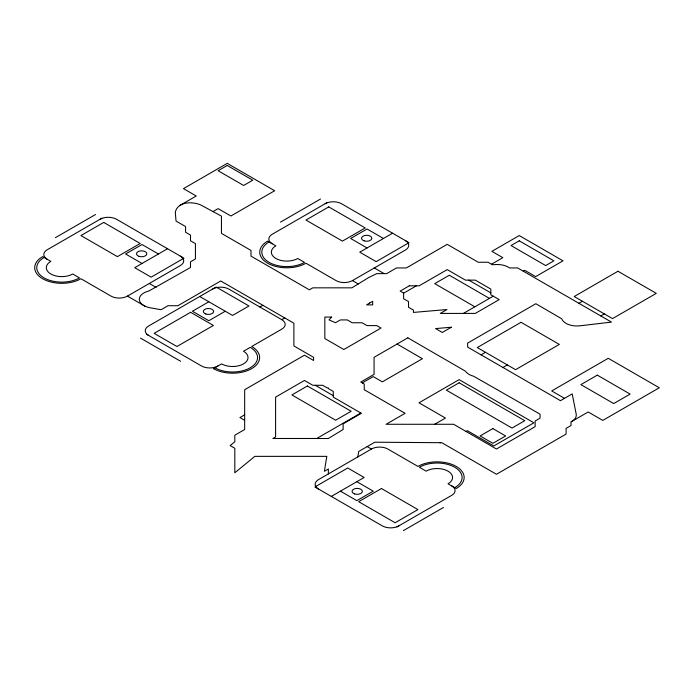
<?xml version="1.0" encoding="UTF-8"?>
<svg xmlns="http://www.w3.org/2000/svg" width="694" height="694" viewBox="0 0 694 694"><rect width="100%" height="100%" fill="white"/><g stroke="black" fill="none" stroke-linecap="round" stroke-linejoin="round"><path stroke-width="1.04" d="M357.818 456.912L358.711 451.473L374.76 442.208L441.8 442.711L496.462 474.271L566.096 434.071L566.096 428.389L571.015 425.543L571.015 421.865L571.934 421.362A15.476 8.935 0 0 0 576.202 414.136L572.203 393.906L560.466 400.681L467.626 347.078L467.626 343.105L535.846 303.72L561.784 318.832A15.476 8.935 0 0 0 580.028 325.798L611.466 322.103L517.637 267.936L509.517 267.936C504.607 264.457 498.214 264.188 492.428 264.752L488.099 262.254L478.253 262.254L447.222 244.34L406.354 267.936L396.508 267.936L386.653 273.627L376.807 273.627L368.852 277.444L351.91 287.837L312.803 287.837L309.368 289.823L250.985 256.112L250.985 250.43L221.447 233.375L221.447 216.155L201.355 205.277C193.218 201.165 177.517 201.399 175.313 212.199L176.024 221.048L185.576 226.565L185.576 232.247L190.503 235.093L190.503 240.775L195.422 243.62L195.422 258.957L190.503 261.803L190.503 267.485L148.863 291.012A15.476 8.935 0 0 0 139.321 299.704A15.476 8.935 0 0 0 150.286 307.815L161.121 309.715L168.069 305.707L177.916 305.707L220.744 280.975L293.892 323.213L293.892 345.95L313.584 357.323L313.584 360.481L304.44 355.198L244.661 389.716L244.661 429.517L234.815 435.199L234.815 441.757L230.139 445.583L234.815 448.281L234.815 472.779L254.845 456.357L326.822 456.357L324.367 471.295L328.357 468.997L328.357 473.915M179.668 205.58L196.246 195.994L183.476 188.629L227.242 163.359L274.651 190.737L230.894 215.999L218.124 208.634L213.015 211.583M55.399 237.678L95.512 214.515M101.897 218.202L47.192 249.788A11.607 6.697 0 0 0 47.192 259.261M167.54 248.738L134.723 267.684L151.127 277.158L183.953 258.211L116.488 219.252A11.607 6.697 0 0 0 100.075 219.252M44.086 257.474A25.019 14.444 0 0 0 44.086 277.895A25.019 14.444 0 0 0 79.463 277.895L72.723 274A15.476 8.935 0 0 1 50.836 274A15.476 8.935 0 0 1 50.836 261.369L42.629 256.633A27.075 15.632 0 0 0 42.629 278.736A27.075 15.632 0 0 0 80.929 278.736L111.014 296.112A11.607 6.697 0 0 0 127.427 296.112L180.31 265.576A11.607 6.697 0 0 0 180.31 256.103M280.437 222.158L320.55 198.996M326.935 202.683L272.23 234.268A11.607 6.697 0 0 0 272.23 243.741M208.842 301.769L192.429 311.242L208.842 320.715L225.255 311.242M259.903 307.034L262.887 305.308M392.578 233.21L359.761 252.165L376.165 261.638L408.992 242.692L341.517 203.732A11.607 6.697 0 0 0 325.113 203.732M212.485 289.129A11.607 6.697 0 0 1 228.899 289.129L281.781 319.665L284.766 317.939M269.125 241.954A25.019 14.444 0 0 0 269.125 262.375A25.019 14.444 0 0 0 304.501 262.375L297.761 258.48A15.476 8.935 0 0 1 275.874 258.48A15.476 8.935 0 0 1 275.874 245.85L267.667 241.113A27.075 15.632 0 0 0 267.667 263.217A27.075 15.632 0 0 0 305.959 263.217L336.052 280.593A11.607 6.697 0 0 0 352.465 280.593L405.348 250.057A11.607 6.697 0 0 0 405.348 240.584M403.613 293.189L416.4 285.807M491.499 264.214L502.838 257.665L491.89 251.349L519.242 235.561L563.008 260.831L535.655 276.62L524.716 270.304L523.224 271.163M244.661 414.839L239.916 417.571L244.661 420.312M463.392 313.419L493.252 296.182M362.277 382.906L373.199 376.599L382.316 381.865L422.438 358.703L397.063 344.051M316.742 438.495L360.845 413.034M481.072 354.842L485.479 352.3M578.883 303.295L582.413 301.257M502.95 367.482L507.357 364.931M600.761 315.926L604.301 313.888M454.77 487.682A25.019 14.444 0 0 0 454.77 467.262A25.019 14.444 0 0 0 419.393 467.262L426.142 471.157A15.476 8.935 0 0 1 448.029 471.157A15.476 8.935 0 0 1 448.029 483.787L456.227 488.524A27.075 15.632 0 0 0 456.227 466.42A27.075 15.632 0 0 0 417.935 466.42L387.851 449.044A11.607 6.697 0 0 0 371.437 449.044L318.555 479.58A11.607 6.697 0 0 0 318.555 489.053M434.678 424.277L445.444 418.057L419.002 402.798L459.124 379.635L533.886 422.802L493.772 445.956L467.331 430.696L466.038 431.442M331.316 496.427L364.142 477.472L347.729 467.999L314.911 486.945L382.377 525.905A11.607 6.697 0 0 0 398.79 525.905M396.968 526.954L451.673 495.369A11.607 6.697 0 0 0 451.673 485.895M403.353 530.641L443.466 507.479M571.292 421.709L588.182 411.993L602.774 420.408L659.3 387.773L608.239 358.295L551.713 390.93L564.534 398.339M439.979 442.789L440.621 442.772M144.959 306.175L127.427 296.112M468.754 280.124L490.832 292.868M489.444 298.385L449.322 275.223L434.739 283.638L474.852 306.8M383.461 238.476L367.048 229.003L350.635 238.476L367.048 247.958M374.344 267.953L384.164 273.627M352.465 280.593L358.26 283.941M158.423 253.995L142.01 244.522L125.605 253.995L142.01 263.477M199.725 296.503L232.551 315.449L248.955 305.976L216.138 287.03L148.663 325.98A11.607 6.697 0 0 0 148.663 335.454M149.305 283.482L156.055 287.377M315.302 385.291L333.285 395.675M367.169 446.589L371.437 449.044M146.842 334.404L201.546 365.99A11.607 6.697 0 0 0 217.959 365.99M140.457 338.091L180.579 361.253M356.846 481.688L373.259 491.161L356.846 500.634L340.433 491.161M214.862 367.777A25.019 14.444 0 0 0 250.239 367.777A25.019 14.444 0 0 0 250.239 347.356L243.49 351.251A15.476 8.935 0 0 1 243.49 363.882A15.476 8.935 0 0 1 221.603 363.882L213.396 368.618A27.075 15.632 0 0 0 251.696 368.618A27.075 15.632 0 0 0 251.696 346.514L281.781 329.138A11.607 6.697 0 0 0 281.781 319.665M331.619 317.071L329.008 319.908L335.558 322.71L340.39 319.917L347.269 319.917L352.196 322.762L362.042 322.762L366.961 325.599L376.807 325.599L381.032 328.036L343.834 349.516L324.835 338.551L324.835 317.071L331.619 317.071M369.711 302.992L366.614 304.892L372.669 304.892L372.669 301.283L369.711 302.992M103.718 222.418L80.929 235.578L117.399 256.633L140.188 243.473L103.718 222.418M227.242 165.467L218.124 170.733L243.655 185.472L252.772 180.206L227.242 165.467M328.756 206.89L305.959 220.05L342.437 241.113L365.226 227.953L328.756 206.89M190.607 312.291L154.137 333.354L176.927 346.514L213.396 325.451L190.607 312.291M409.321 285.807L400.178 291.081L403.613 293.068L403.613 298.758L408.54 301.595L408.54 307.286L413.459 310.123L413.459 312.413L446.988 309.541L440.274 313.419L475.277 313.419L499.194 299.608L490.832 294.785L490.832 289.103L475.277 280.124L465.431 280.124L447.222 269.61L419.167 285.807L409.321 285.807M519.242 240.827L511.044 245.563L545.684 265.568L553.89 260.831L519.242 240.827M304.44 380.468L275.605 397.115L275.605 436.916L272.872 438.495L328.357 438.495L343.131 429.517L343.131 423.826L361.34 413.312L333.285 397.115L333.285 391.433L328.357 388.588L328.357 387.903L327.065 387.842L322.649 385.291L312.803 385.291L304.44 380.468M307.381 385.994L291.888 394.938L335.653 420.208L351.147 411.256L307.381 385.994M407.838 337.831L374.075 357.323L374.075 374.378L360.802 382.038L364.229 384.034L364.229 389.716L405.105 413.312L386.107 424.277L453.633 424.277L496.462 449.009L535.143 426.671L535.143 420.989L540.071 418.144L540.071 414.171L473.594 376.226A15.476 8.935 0 0 1 465.518 371.229L407.838 337.831M451.369 327.23L442.304 332.461L435.58 328.583L451.369 327.23M521.038 322.294L477.272 347.564L515.564 369.676L559.329 344.406L521.038 322.294M617.972 271.25L574.207 296.52L612.507 318.624L656.272 293.354L617.972 271.25M459.124 382.793L446.363 390.158L512.007 428.059L524.768 420.694L459.124 382.793M381.466 488.524L358.668 501.684L395.146 522.747L417.935 509.587L381.466 488.524M492.861 428.588L480.092 435.962L492.861 443.327L505.622 435.962L492.861 428.588M597.3 375.142L580.887 384.615L613.713 403.57L630.126 394.088L597.3 375.142M364.107 240.844A5.162 2.976 0 0 0 371.845 238.268A5.162 2.976 0 0 0 364.107 235.691A5.162 2.976 0 0 0 364.107 240.844M354.634 493.946A5.162 2.976 0 0 0 362.372 491.369A5.162 2.976 0 0 0 354.634 488.793A5.162 2.976 0 0 0 354.634 493.946M139.069 256.364A5.162 2.976 0 0 0 146.807 253.787A5.162 2.976 0 0 0 139.069 251.211A5.162 2.976 0 0 0 139.069 256.364M205.901 314.035A5.162 2.976 0 0 0 213.631 311.45A5.162 2.976 0 0 0 205.901 308.873A5.162 2.976 0 0 0 205.901 314.035"/></g></svg>
